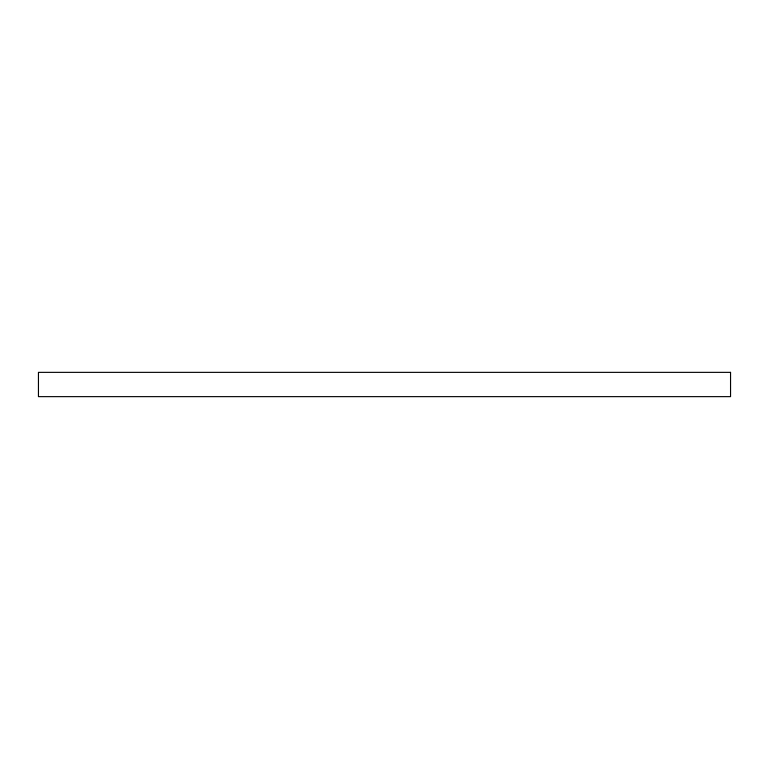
<?xml version="1.0" encoding="UTF-8"?>
<svg xmlns="http://www.w3.org/2000/svg" width="769" height="769" viewBox="0 0 769 769"><rect width="100%" height="100%" fill="white"/><g stroke="black" fill="none" stroke-linecap="round" stroke-linejoin="round"><path stroke-width="1.15" d="M730.55 372.359L38.45 372.359L38.45 396.641L730.55 396.641L730.55 372.359"/></g></svg>
